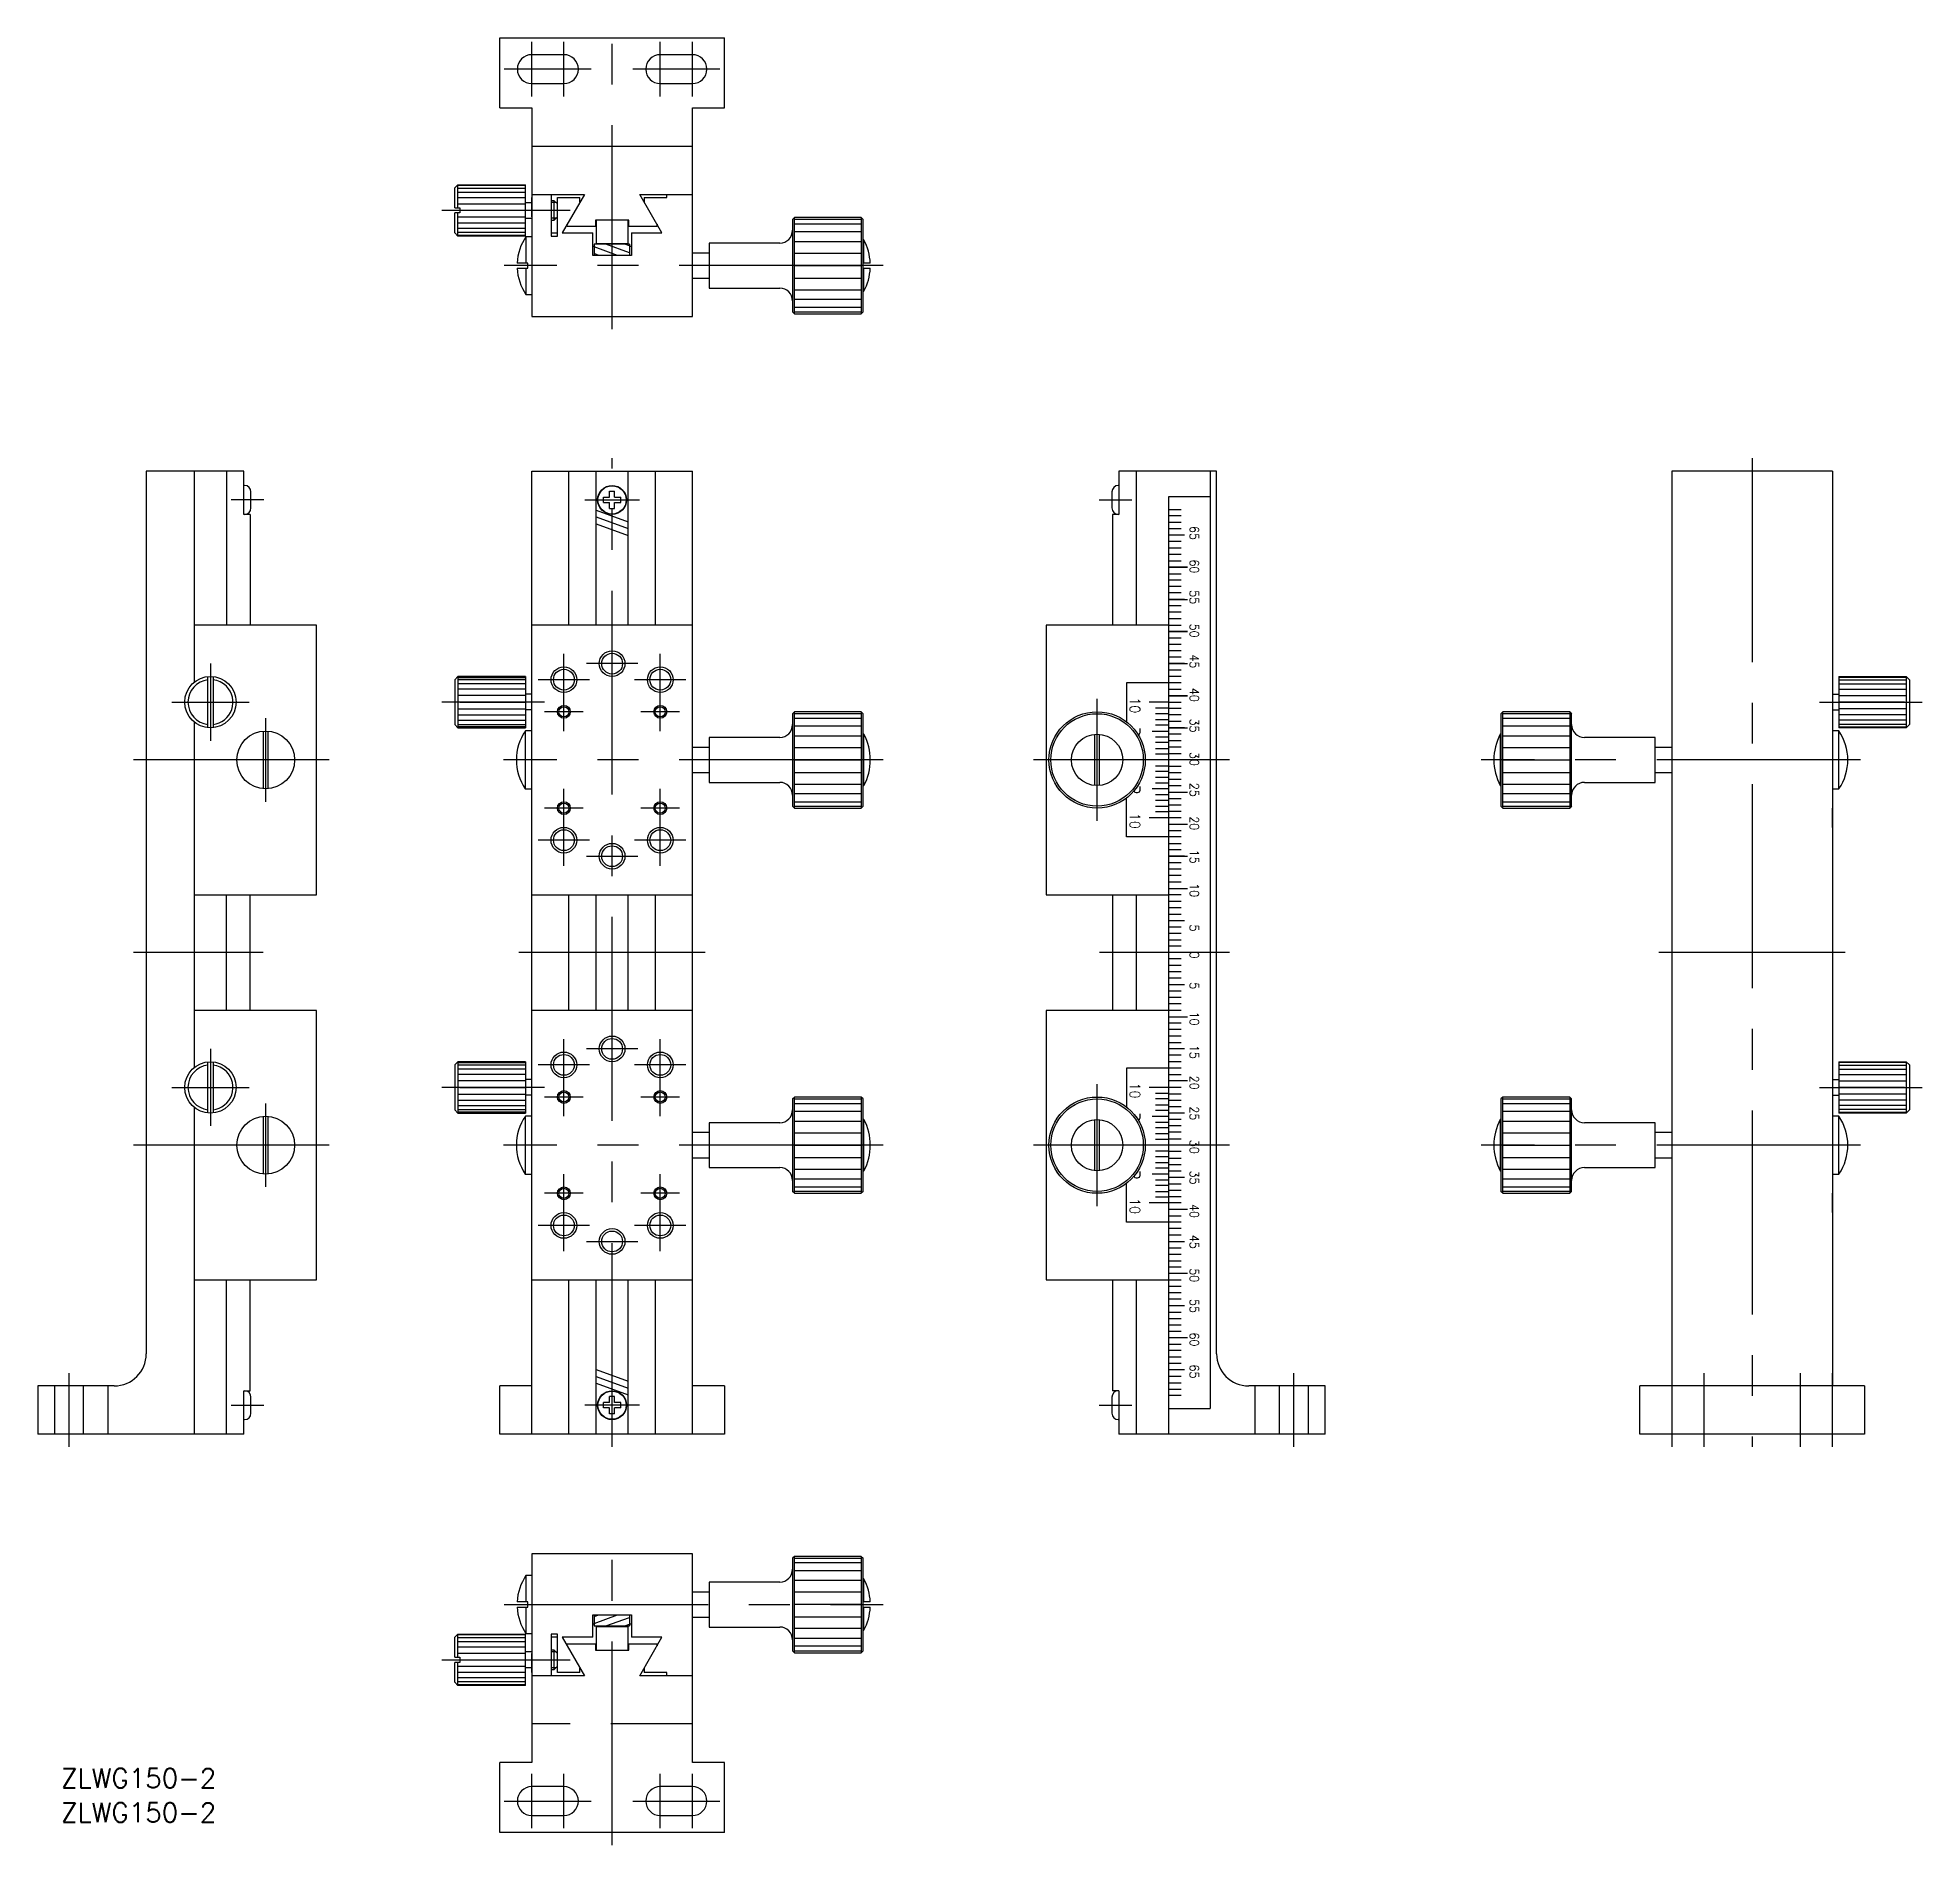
# Model space of a CAD drawing. Extents: x -310 to -16, y -139 to 142.
import ezdxf

# ---------------------------------------------------------------- set-up
doc = ezdxf.new("R2010")
doc.units = 0
doc.linetypes.add('CENTER', pattern=[50.8, 31.75, -6.35, 6.35, -6.35])
doc.linetypes.add('DASHED', pattern=[19.05, 12.7, -6.35])
doc.layers.get('0').update_dxf_attribs({"linetype": 'CONTINUOUS'})
doc.layers.add('CENTER', color=1, linetype='CENTER')
doc.styles.add('CONVERTER_2', font='txt.shx', dxfattribs={"width": 0.9})
doc.styles.get("Standard").update_dxf_attribs({"font": 'txt.shx', "height": 3, "bigfont": 'bigfont.shx'})

msp = doc.modelspace()

# ---------------------------------------------------------------- linework, layer by layer
at = {"color": 7, "linetype": 'CONTINUOUS'}
for p, q in [((-237.64, 142.49), (-202.64, 142.49)), ((-237.64, 131.59), (-237.64, 142.49)), ((-202.64, 131.59), (-202.64, 142.49)), ((-227.64, 139.84), (-232.64, 139.84)), ((-207.64, 139.84), (-212.64, 139.84)), ((-232.64, 135.34), (-227.64, 135.34)), ((-212.64, 135.34), (-207.64, 135.34)), ((-237.64, 131.59), (-232.64, 131.59)), ((-232.64, 131.59), (-232.64, 99.09)), ((-207.64, 99.09), (-207.64, 131.59)), ((-207.64, 131.59), (-202.64, 131.59)), ((-232.64, 125.59), (-207.64, 125.59)), ((-244.14, 119.59), (-244.64, 119.09)), ((-244.64, 115.99), (-244.64, 119.09)), ((-244.14, 119.59), (-233.64, 119.59)), ((-244.14, 115.99), (-244.14, 119.59)), ((-233.64, 119.46), (-244.14, 119.46)), ((-244.14, 119.06), (-233.64, 119.06)), ((-244.14, 118.42), (-233.64, 118.42)), ((-244.14, 117.59), (-233.64, 117.59)), ((-233.64, 111.59), (-233.64, 119.59)), ((-232.64, 118.09), (-224.46, 118.09)), ((-232.64, 118.09), (-229.64, 118.09)), ((-232.64, 114.59), (-232.64, 117.59)), ((-229.64, 118.09), (-224.46, 118.09)), ((-229.64, 118.09), (-229.64, 114.09)), ((-228.64, 111.59), (-228.64, 117.59)), ((-228.64, 117.59), (-225.14, 117.59)), ((-224.46, 118.09), (-227.92, 112.09)), ((-225.14, 116.9), (-225.14, 117.59)), ((-215.83, 118.09), (-207.64, 118.09)), ((-212.37, 112.09), (-215.83, 118.09)), ((-215.14, 117.59), (-211.64, 117.59)), ((-215.14, 117.59), (-215.14, 116.9)), ((-215.14, 117.59), (-215.14, 116.9)), ((-211.64, 117.59), (-211.64, 118.09)), ((-244.64, 115.99), (-243.84, 115.99)), ((-244.64, 112.09), (-244.64, 115.19)), ((-243.84, 115.19), (-244.64, 115.19)), ((-244.14, 116.63), (-233.64, 116.63)), ((-244.14, 111.59), (-244.14, 115.19)), ((-233.64, 114.56), (-244.14, 114.56)), ((-243.84, 115.99), (-243.84, 115.19)), ((-233.64, 115.59), (-243.84, 115.59)), ((-233.64, 116.82), (-232.64, 116.82)), ((-232.64, 116.89), (-232.64, 111.49)), ((-229.14, 117.09), (-229.64, 117.09)), ((-229.64, 114.59), (-229.64, 111.59)), ((-229.14, 114.09), (-229.14, 117.09)), ((-228.64, 116.59), (-229.14, 117.09)), ((-229.14, 114.09), (-228.64, 114.59)), ((-192.04, 114.19), (-191.74, 114.49)), ((-191.74, 99.49), (-191.74, 114.49)), ((-181.34, 114.49), (-191.74, 114.49)), ((-181.34, 114.49), (-181.34, 99.49)), ((-181.04, 114.19), (-181.34, 114.49)), ((-244.64, 112.09), (-244.14, 111.59)), ((-233.64, 113.59), (-244.14, 113.59)), ((-233.64, 112.76), (-244.14, 112.76)), ((-233.64, 112.13), (-244.14, 112.13)), ((-244.14, 111.73), (-233.64, 111.73)), ((-233.64, 111.59), (-244.14, 111.59)), ((-233.64, 114.37), (-232.64, 114.37)), ((-232.64, 111.49), (-233.56, 111.49)), ((-232.64, 111.49), (-233.56, 111.49)), ((-232.64, 111.49), (-233.56, 111.49)), ((-233.56, 111.49), (-233.56, 107.39)), ((-229.64, 114.19), (-229.64, 112.09)), ((-229.64, 114.09), (-229.14, 114.09)), ((-229.64, 112.09), (-228.64, 112.09)), ((-229.64, 111.59), (-228.64, 111.59)), ((-227.92, 112.09), (-223.14, 112.09)), ((-227.14, 113.09), (-227.14, 113.44)), ((-227.14, 113.09), (-227.14, 113.44)), ((-222.74, 113.09), (-227.14, 113.09)), ((-223.14, 108.59), (-223.14, 112.09)), ((-217.54, 114.09), (-222.74, 114.09)), ((-222.74, 114.09), (-222.74, 113.09)), ((-222.64, 114.09), (-222.64, 110.32)), ((-217.64, 110.32), (-217.64, 114.09)), ((-217.54, 113.09), (-217.54, 114.09)), ((-213.14, 113.09), (-217.54, 113.09)), ((-217.14, 112.09), (-212.37, 112.09)), ((-217.14, 112.09), (-212.37, 112.09)), ((-217.14, 112.09), (-217.14, 108.59)), ((-213.14, 113.44), (-213.14, 113.09)), ((-213.14, 113.44), (-213.14, 113.09)), ((-213.14, 113.09), (-213.14, 113.44)), ((-213.14, 113.09), (-213.14, 113.44)), ((-213.14, 113.44), (-213.14, 113.09)), ((-213.14, 113.44), (-213.14, 113.09)), ((-192.04, 114.19), (-192.04, 99.79)), ((-191.74, 114.24), (-181.34, 114.24)), ((-191.74, 113.49), (-181.34, 113.49)), ((-191.74, 112.3), (-181.34, 112.3)), ((-181.04, 99.79), (-181.04, 114.19)), ((-222.94, 109.99), (-223.14, 109.99)), ((-217.14, 108.59), (-223.14, 108.59)), ((-217.44, 110.32), (-222.94, 110.32)), ((-222.94, 110.32), (-222.94, 108.59)), ((-217.64, 110.39), (-222.64, 110.39)), ((-217.44, 110.32), (-217.44, 108.59)), ((-217.14, 109.99), (-217.44, 109.99)), ((-207.64, 108.99), (-205.04, 108.99)), ((-194.04, 110.49), (-205.04, 110.49)), ((-205.04, 110.49), (-205.04, 103.49)), ((-191.74, 110.74), (-181.34, 110.74)), ((-191.74, 108.93), (-181.34, 108.93)), ((-180.94, 110.99), (-181.04, 110.99)), ((-180.94, 107.39), (-180.94, 110.99)), ((-233.24, 107.39), (-234.93, 107.39)), ((-234.93, 106.59), (-233.24, 106.59)), ((-233.56, 106.59), (-233.56, 102.49)), ((-233.24, 106.59), (-233.24, 107.39)), ((-191.74, 106.99), (-181.34, 106.99)), ((-179.95, 107.39), (-181.04, 107.39)), ((-181.04, 106.59), (-179.95, 106.59)), ((-180.94, 102.99), (-180.94, 106.59)), ((-205.04, 104.99), (-207.64, 104.99)), ((-205.04, 103.49), (-194.04, 103.49)), ((-191.74, 105.05), (-181.34, 105.05)), ((-191.74, 103.24), (-181.34, 103.24)), ((-181.04, 102.99), (-180.94, 102.99)), ((-233.56, 102.49), (-232.64, 102.49)), ((-192.04, 99.79), (-191.74, 99.49)), ((-181.34, 101.69), (-191.74, 101.69)), ((-191.74, 100.5), (-181.34, 100.5)), ((-181.04, 99.79), (-181.34, 99.49)), ((-232.64, 99.09), (-207.64, 99.09)), ((-181.34, 99.75), (-191.74, 99.75)), ((-191.74, 99.49), (-181.34, 99.49)), ((-292.66, 75), (-292.66, -62.5)), ((-277.46, 75), (-292.66, 75)), ((-285.16, 42.12), (-285.16, 75)), ((-280.16, 75), (-280.16, 51)), ((-280.16, 75), (-280.16, 51)), ((-277.46, 68.25), (-277.46, 75)), ((-232.64, 75), (-207.64, 75)), ((-232.64, -75), (-232.64, 75)), ((-226.89, 51), (-226.89, 75)), ((-222.64, 51), (-222.64, 75)), ((-217.64, 51), (-217.64, 75)), ((-213.39, 51), (-213.39, 75)), ((-212.04, 75), (-207.64, 75)), ((-207.64, -75), (-207.64, 75)), ((-141.24, 75), (-141.24, 68.25)), ((-138.54, 75), (-141.24, 75)), ((-138.54, 75), (-138.54, 51)), ((-127.04, 75), (-138.54, 75)), ((-127.04, 75), (-127.04, 71)), ((-126.04, 75), (-127.04, 75)), ((-126.04, -62.5), (-126.04, 75)), ((-55.17, 75), (-55.17, -67.5)), ((-30.17, 75), (-55.17, 75)), ((-30.17, 75), (-30.17, -67.5)), ((-277.36, 72.75), (-277.46, 72.75)), ((-276.36, 69.25), (-276.36, 71.75)), ((-221.49, 70.1), (-221.49, 70.9)), ((-221.49, 70.9), (-220.54, 70.9)), ((-220.54, 70.9), (-220.54, 71.85)), ((-220.54, 71.85), (-219.74, 71.85)), ((-219.74, 70.9), (-219.74, 71.85)), ((-219.74, 70.9), (-218.79, 70.9)), ((-218.79, 70.1), (-218.79, 70.9)), ((-142.34, 71.75), (-142.34, 69.25)), ((-141.24, 72.75), (-141.34, 72.75)), ((-133.54, 71), (-133.54, 50)), ((-127.04, 71), (-133.54, 71)), ((-127.04, 71), (-127.04, -71)), ((-277.36, 68.25), (-277.46, 68.25)), ((-276.46, 68.25), (-277.36, 68.25)), ((-276.46, 68.25), (-276.46, 51)), ((-222.64, 68.91), (-217.64, 67.09)), ((-222.64, 67.85), (-217.64, 66.03)), ((-221.49, 70.1), (-220.54, 70.1)), ((-220.54, 69.15), (-220.54, 70.1)), ((-220.54, 69.15), (-219.74, 69.15)), ((-219.74, 70.1), (-218.79, 70.1)), ((-219.74, 69.15), (-219.74, 70.1)), ((-142.24, 68.25), (-142.24, 51)), ((-141.34, 68.25), (-142.24, 68.25)), ((-141.24, 68.25), (-141.34, 68.25)), ((-133.54, 69), (-131.54, 69)), ((-131.54, 68), (-133.54, 68)), ((-222.64, 66.78), (-217.64, 64.96)), ((-131.54, 67), (-133.54, 67)), ((-131.54, 66), (-133.54, 66)), ((-131.04, 65), (-133.54, 65)), ((-131.54, 64), (-133.54, 64)), ((-131.54, 63), (-133.54, 63)), ((-131.54, 62), (-133.54, 62)), ((-133.54, 61), (-131.54, 61)), ((-133.54, 60), (-130.54, 60)), ((-133.54, 60), (-130.54, 60)), ((-130.54, 60), (-133.54, 60)), ((-133.54, 60), (-130.54, 60)), ((-130.54, 60), (-133.54, 60)), ((-133.54, 60), (-130.54, 60)), ((-133.54, 60), (-130.54, 60)), ((-130.54, 60), (-133.54, 60)), ((-133.54, 60), (-130.54, 60)), ((-130.54, 60), (-133.54, 60)), ((-133.54, 60), (-130.54, 60)), ((-133.54, 60), (-130.54, 60)), ((-133.54, 60), (-130.54, 60)), ((-133.54, 60), (-130.54, 60)), ((-133.54, 59), (-131.54, 59)), ((-131.54, 58), (-133.54, 58)), ((-131.54, 57), (-133.54, 57)), ((-131.54, 56), (-133.54, 56)), ((-133.54, 55), (-130.54, 55)), ((-131.04, 55), (-133.54, 55)), ((-131.54, 54), (-133.54, 54)), ((-131.54, 53), (-133.54, 53)), ((-266.16, 51), (-285.16, 51)), ((-266.16, 9), (-266.16, 51)), ((-207.64, 51), (-232.64, 51)), ((-152.54, 51), (-152.54, 9)), ((-133.54, 51), (-152.54, 51)), ((-131.54, 52), (-133.54, 52)), ((-133.54, 51), (-131.54, 51)), ((-133.54, 50), (-133.54, -75)), ((-133.54, 50), (-130.54, 50)), ((-133.54, 50), (-130.54, 50)), ((-130.54, 50), (-133.54, 50)), ((-133.54, 50), (-130.54, 50)), ((-130.54, 50), (-133.54, 50)), ((-133.54, 50), (-130.54, 50)), ((-133.54, 49), (-131.54, 49)), ((-131.54, 48), (-133.54, 48)), ((-131.54, 47), (-133.54, 47)), ((-131.54, 46), (-133.54, 46)), ((-133.54, 45), (-130.54, 45)), ((-131.04, 45), (-133.54, 45)), ((-283.06, 35.02), (-283.06, 42.98)), ((-282.26, 42.98), (-282.26, 35.02)), ((-244.64, 42.5), (-244.14, 43)), ((-244.64, 42.5), (-244.64, 35.5)), ((-233.64, 43), (-244.14, 43)), ((-244.14, 43), (-244.14, 35)), ((-244.14, 42.86), (-233.64, 42.86)), ((-233.64, 42.46), (-244.14, 42.46)), ((-233.64, 41.83), (-244.14, 41.83)), ((-233.64, 43), (-233.64, 35)), ((-133.54, 42), (-140.04, 42)), ((-140.04, 42), (-140.04, 35.92)), ((-131.54, 44), (-133.54, 44)), ((-131.54, 43), (-133.54, 43)), ((-131.54, 42), (-133.54, 42)), ((-29.17, 43), (-18.67, 43)), ((-29.17, 43), (-29.17, 35)), ((-18.67, 42.86), (-29.17, 42.86)), ((-29.17, 42.46), (-18.67, 42.46)), ((-29.17, 41.83), (-18.67, 41.83)), ((-18.67, 43), (-18.67, 35)), ((-18.17, 42.5), (-18.67, 43)), ((-18.17, 42.5), (-18.17, 35.5)), ((-233.64, 41), (-244.14, 41)), ((-233.64, 40.04), (-244.14, 40.04)), ((-243.84, 39), (-233.64, 39)), ((-232.64, 40.23), (-233.64, 40.23)), ((-133.54, 39), (-136.54, 39)), ((-133.54, 41), (-131.54, 41)), ((-133.54, 40), (-130.54, 40)), ((-130.54, 40), (-133.54, 40)), ((-133.54, 40), (-130.54, 40)), ((-133.54, 39), (-131.54, 39)), ((-30.17, 40.23), (-29.17, 40.23)), ((-29.17, 41), (-18.67, 41)), ((-29.17, 40.04), (-18.67, 40.04)), ((-18.97, 39), (-29.17, 39)), ((-285.16, -17.88), (-285.16, 35.88)), ((-244.14, 35), (-244.64, 35.5)), ((-244.14, 37.96), (-233.64, 37.96)), ((-244.14, 37), (-233.64, 37)), ((-244.14, 36.17), (-233.64, 36.17)), ((-244.14, 35.54), (-233.64, 35.54)), ((-232.64, 37.78), (-233.64, 37.78)), ((-192.04, 37.2), (-191.74, 37.5)), ((-192.04, 37.2), (-192.04, 22.8)), ((-181.34, 37.5), (-191.74, 37.5)), ((-191.74, 22.5), (-191.74, 37.5)), ((-191.74, 37.24), (-181.34, 37.24)), ((-191.74, 36.5), (-181.34, 36.5)), ((-191.74, 35.3), (-181.34, 35.3)), ((-181.34, 37.5), (-181.34, 22.5)), ((-181.04, 37.2), (-181.34, 37.5)), ((-181.04, 22.8), (-181.04, 37.2)), ((-135.54, 38.1), (-133.54, 38.1)), ((-133.54, 37.2), (-135.54, 37.2)), ((-135.54, 36.3), (-133.54, 36.3)), ((-133.54, 35.4), (-135.54, 35.4)), ((-131.54, 38), (-133.54, 38)), ((-131.54, 37), (-133.54, 37)), ((-131.54, 36), (-133.54, 36)), ((-81.47, 37.5), (-81.77, 37.2)), ((-81.77, 37.2), (-81.77, 22.8)), ((-81.47, 22.5), (-81.47, 37.5)), ((-71.07, 37.5), (-81.47, 37.5)), ((-81.47, 37.24), (-71.07, 37.24)), ((-81.47, 36.5), (-71.07, 36.5)), ((-81.47, 35.3), (-71.07, 35.3)), ((-71.07, 37.5), (-71.07, 22.5)), ((-71.07, 37.5), (-70.77, 37.2)), ((-70.77, 22.8), (-70.77, 37.2)), ((-30.17, 37.78), (-29.17, 37.78)), ((-18.67, 37.96), (-29.17, 37.96)), ((-18.67, 37), (-29.17, 37)), ((-18.67, 36.17), (-29.17, 36.17)), ((-18.67, 35.54), (-29.17, 35.54)), ((-18.67, 35), (-18.17, 35.5)), ((-274.46, 34.48), (-274.46, 25.52)), ((-273.66, 25.52), (-273.66, 34.48)), ((-233.64, 35.14), (-244.14, 35.14)), ((-244.14, 35), (-233.64, 35)), ((-233.66, 34.52), (-233.66, 25.5)), ((-232.64, 34.52), (-233.64, 34.52)), ((-205.04, 33.5), (-205.04, 26.5)), ((-194.04, 33.5), (-205.04, 33.5)), ((-191.74, 33.75), (-181.34, 33.75)), ((-180.94, 34), (-181.04, 34)), ((-180.94, 26), (-180.94, 34)), ((-145.04, 33.98), (-145.04, 26.02)), ((-144.24, 26.02), (-144.24, 33.98)), ((-138.26, 33.94), (-138.18, 33.96)), ((-138.18, 33.96), (-138.06, 34.04)), ((-138.06, 34.04), (-137.98, 34.16)), ((-137.98, 34.16), (-137.94, 34.28)), ((-137.94, 34.28), (-137.94, 34.88)), ((-136.04, 34.5), (-133.54, 34.5)), ((-135.54, 33.6), (-133.54, 33.6)), ((-133.54, 32.7), (-135.54, 32.7)), ((-133.54, 35), (-130.54, 35)), ((-131.04, 35), (-133.54, 35)), ((-131.54, 34), (-133.54, 34)), ((-131.54, 33), (-133.54, 33)), ((-81.87, 34), (-81.87, 26)), ((-81.77, 34), (-81.87, 34)), ((-81.47, 33.75), (-71.07, 33.75)), ((-57.77, 33.5), (-68.77, 33.5)), ((-57.77, 26.5), (-57.77, 33.5)), ((-29.17, 34.52), (-30.17, 34.52)), ((-29.17, 35.14), (-18.67, 35.14)), ((-18.67, 35), (-29.17, 35)), ((-29.16, 25.5), (-29.16, 34.52)), ((-207.64, 32), (-205.04, 32)), ((-191.74, 31.94), (-181.34, 31.94)), ((-191.74, 30), (-181.34, 30)), ((-131.04, 30), (-137.14, 30)), ((-135.54, 31.8), (-133.54, 31.8)), ((-133.54, 30.9), (-135.54, 30.9)), ((-131.54, 32), (-133.54, 32)), ((-133.54, 31), (-131.54, 31)), ((-81.47, 31.94), (-71.07, 31.94)), ((-81.47, 30), (-71.07, 30)), ((-57.77, 32), (-55.17, 32)), ((-205.04, 28), (-207.64, 28)), ((-205.04, 26.5), (-194.04, 26.5)), ((-191.74, 28.06), (-181.34, 28.06)), ((-135.54, 29.1), (-133.54, 29.1)), ((-133.54, 28.2), (-135.54, 28.2)), ((-135.54, 27.3), (-133.54, 27.3)), ((-131.54, 29), (-133.54, 29)), ((-131.54, 28), (-133.54, 28)), ((-133.54, 27), (-131.54, 27)), ((-81.47, 28.06), (-71.07, 28.06)), ((-68.77, 26.5), (-57.77, 26.5)), ((-55.17, 28), (-57.77, 28)), ((-233.66, 25.5), (-232.64, 25.5)), ((-191.74, 26.25), (-181.34, 26.25)), ((-181.34, 24.7), (-191.74, 24.7)), ((-191.74, 23.5), (-181.34, 23.5)), ((-181.04, 26), (-180.94, 26)), ((-140.04, 18), (-140.04, 24.08)), ((-138.88, 25.19), (-138.86, 25.08)), ((-138.86, 25.08), (-138.74, 24.96)), ((-138.74, 24.96), (-138.58, 24.92)), ((-138.58, 24.92), (-138.34, 24.92)), ((-138.34, 24.92), (-138.18, 24.96)), ((-138.18, 24.96), (-138.06, 25.04)), ((-138.06, 25.04), (-137.98, 25.16)), ((-137.98, 25.16), (-137.94, 25.28)), ((-137.94, 25.28), (-137.94, 25.88)), ((-133.54, 25.5), (-136.04, 25.5)), ((-133.54, 26.4), (-135.54, 26.4)), ((-135.54, 24.6), (-133.54, 24.6)), ((-133.54, 23.7), (-135.54, 23.7)), ((-133.54, 26), (-131.54, 26)), ((-133.54, 25), (-130.54, 25)), ((-133.54, 25), (-131.04, 25)), ((-133.54, 24), (-131.54, 24)), ((-81.87, 26), (-81.77, 26)), ((-81.47, 26.25), (-71.07, 26.25)), ((-71.07, 24.7), (-81.47, 24.7)), ((-81.47, 23.5), (-71.07, 23.5)), ((-30.17, 25.5), (-29.16, 25.5)), ((-232.64, 19.5), (-232.64, 22.5)), ((-191.74, 22.5), (-192.04, 22.8)), ((-181.34, 22.76), (-191.74, 22.76)), ((-191.74, 22.5), (-181.34, 22.5)), ((-181.04, 22.8), (-181.34, 22.5)), ((-133.54, 21), (-136.54, 21)), ((-135.54, 22.8), (-133.54, 22.8)), ((-133.54, 21.9), (-135.54, 21.9)), ((-133.54, 21.9), (-135.54, 21.9)), ((-133.54, 23), (-131.54, 23)), ((-133.54, 22), (-131.54, 22)), ((-131.54, 21), (-133.54, 21)), ((-81.47, 22.5), (-81.77, 22.8)), ((-71.07, 22.76), (-81.47, 22.76)), ((-81.47, 22.5), (-71.07, 22.5)), ((-70.77, 22.8), (-71.07, 22.5)), ((-30.17, 19.5), (-30.17, 22.5)), ((-133.54, 18), (-140.04, 18)), ((-133.54, 20), (-130.54, 20)), ((-133.54, 20), (-130.54, 20)), ((-133.54, 19), (-131.54, 19)), ((-131.54, 18), (-133.54, 18)), ((-133.54, 17), (-131.54, 17)), ((-131.54, 16), (-133.54, 16)), ((-131.54, 16), (-133.54, 16)), ((-133.54, 15), (-130.54, 15)), ((-131.04, 15), (-133.54, 15)), ((-133.54, 14), (-131.54, 14)), ((-133.54, 14), (-131.54, 14)), ((-131.54, 13), (-133.54, 13)), ((-131.54, 13), (-133.54, 13)), ((-131.54, 12), (-133.54, 12)), ((-131.54, 12), (-133.54, 12)), ((-285.16, 9), (-266.16, 9)), ((-280.16, -9), (-280.16, 9)), ((-276.46, -9), (-276.46, 9)), ((-232.64, 9), (-207.64, 9)), ((-226.89, -9), (-226.89, 9)), ((-222.64, -9), (-222.64, 9)), ((-217.64, -9), (-217.64, 9)), ((-213.39, -9), (-213.39, 9)), ((-152.54, 9), (-133.54, 9)), ((-142.24, 9), (-142.24, -9)), ((-138.54, 9), (-138.54, -9)), ((-133.54, 11), (-131.54, 11)), ((-133.54, 11), (-131.54, 11)), ((-133.54, 10), (-130.54, 10)), ((-133.54, 10), (-131.04, 10)), ((-131.54, 9), (-133.54, 9)), ((-131.54, 9), (-133.54, 9)), ((-133.54, 8), (-131.54, 8)), ((-133.54, 8), (-131.54, 8)), ((-133.54, 7), (-131.54, 7)), ((-133.54, 7), (-131.54, 7)), ((-133.54, 6), (-131.54, 6)), ((-133.54, 6), (-131.54, 6)), ((-133.54, 5), (-131.04, 5)), ((-133.54, 5), (-131.04, 5)), ((-133.54, 4), (-131.54, 4)), ((-133.54, 4), (-131.54, 4)), ((-133.54, 3), (-131.54, 3)), ((-133.54, 3), (-131.54, 3)), ((-133.54, 2), (-131.54, 2)), ((-133.54, 2), (-131.54, 2)), ((-131.54, 1), (-133.54, 1)), ((-131.54, 1), (-133.54, 1)), ((-130.54, 0), (-133.54, 0)), ((-131.54, -1), (-133.54, -1)), ((-131.54, -1), (-133.54, -1)), ((-131.54, -2), (-133.54, -2)), ((-131.54, -2), (-133.54, -2)), ((-131.54, -3), (-133.54, -3)), ((-131.54, -3), (-133.54, -3)), ((-131.54, -4), (-133.54, -4)), ((-131.54, -4), (-133.54, -4)), ((-133.54, -5), (-131.04, -5)), ((-133.54, -5), (-131.04, -5)), ((-131.54, -6), (-133.54, -6)), ((-131.54, -6), (-133.54, -6)), ((-131.54, -7), (-133.54, -7)), ((-131.54, -7), (-133.54, -7)), ((-131.54, -8), (-133.54, -8)), ((-131.54, -8), (-133.54, -8)), ((-266.16, -9), (-285.16, -9)), ((-266.16, -51), (-266.16, -9)), ((-207.64, -9), (-232.64, -9)), ((-152.54, -9), (-152.54, -51)), ((-133.54, -9), (-152.54, -9)), ((-131.54, -9), (-133.54, -9)), ((-131.54, -9), (-133.54, -9)), ((-133.54, -10), (-130.54, -10)), ((-131.54, -11), (-133.54, -11)), ((-131.54, -11), (-133.54, -11)), ((-131.54, -12), (-133.54, -12)), ((-131.54, -12), (-133.54, -12)), ((-131.54, -13), (-133.54, -13)), ((-131.54, -13), (-133.54, -13)), ((-133.54, -14), (-131.54, -14)), ((-133.54, -14), (-131.54, -14)), ((-283.06, -24.98), (-283.06, -17.02)), ((-282.26, -17.02), (-282.26, -24.98)), ((-244.64, -17.5), (-244.14, -17)), ((-244.64, -17.5), (-244.64, -24.5)), ((-244.14, -17), (-244.14, -25)), ((-233.64, -17), (-244.14, -17)), ((-244.14, -17.14), (-233.64, -17.14)), ((-233.64, -17.54), (-244.14, -17.54)), ((-233.64, -17), (-233.64, -25)), ((-131.04, -15), (-133.54, -15)), ((-131.54, -16), (-133.54, -16)), ((-131.54, -16), (-133.54, -16)), ((-131.54, -17), (-133.54, -17)), ((-29.17, -17), (-18.67, -17)), ((-29.17, -17), (-29.17, -25)), ((-18.67, -17.14), (-29.17, -17.14)), ((-29.17, -17.54), (-18.67, -17.54)), ((-18.67, -17), (-18.67, -25)), ((-18.17, -17.5), (-18.67, -17)), ((-18.17, -17.5), (-18.17, -24.5)), ((-233.64, -18.17), (-244.14, -18.17)), ((-233.64, -19), (-244.14, -19)), ((-233.64, -19.96), (-244.14, -19.96)), ((-232.64, -19.77), (-233.64, -19.77)), ((-140.04, -18), (-140.04, -24.08)), ((-133.54, -18), (-140.04, -18)), ((-131.54, -18), (-133.54, -18)), ((-133.54, -19), (-131.54, -19)), ((-130.54, -20), (-133.54, -20)), ((-30.17, -19.77), (-29.17, -19.77)), ((-29.17, -18.17), (-18.67, -18.17)), ((-29.17, -19), (-18.67, -19)), ((-29.17, -19.96), (-18.67, -19.96)), ((-244.14, -22.04), (-233.64, -22.04)), ((-244.14, -23), (-233.64, -23)), ((-243.84, -21), (-233.64, -21)), ((-232.64, -22.23), (-233.64, -22.23)), ((-192.04, -22.8), (-191.74, -22.5)), ((-192.04, -22.8), (-192.04, -37.2)), ((-191.74, -37.5), (-191.74, -22.5)), ((-181.34, -22.5), (-191.74, -22.5)), ((-191.74, -22.76), (-181.34, -22.76)), ((-181.34, -22.5), (-181.34, -37.5)), ((-181.04, -22.8), (-181.34, -22.5)), ((-181.04, -37.2), (-181.04, -22.8)), ((-133.54, -21), (-136.54, -21)), ((-135.54, -21.9), (-133.54, -21.9)), ((-133.54, -22.8), (-135.54, -22.8)), ((-131.54, -21), (-133.54, -21)), ((-133.54, -22), (-131.54, -22)), ((-133.54, -23), (-131.54, -23)), ((-81.47, -22.5), (-81.77, -22.8)), ((-81.77, -22.8), (-81.77, -37.2)), ((-81.47, -37.5), (-81.47, -22.5)), ((-71.07, -22.5), (-81.47, -22.5)), ((-81.47, -22.76), (-71.07, -22.76)), ((-71.07, -22.5), (-71.07, -37.5)), ((-71.07, -22.5), (-70.77, -22.8)), ((-70.77, -37.2), (-70.77, -22.8)), ((-30.17, -22.23), (-29.17, -22.23)), ((-18.97, -21), (-29.17, -21)), ((-18.67, -22.04), (-29.17, -22.04)), ((-18.67, -23), (-29.17, -23)), ((-285.16, -75), (-285.16, -24.12)), ((-274.46, -25.52), (-274.46, -34.48)), ((-273.66, -34.48), (-273.66, -25.52)), ((-244.14, -25), (-244.64, -24.5)), ((-244.14, -23.83), (-233.64, -23.83)), ((-244.14, -24.46), (-233.64, -24.46)), ((-233.64, -24.86), (-244.14, -24.86)), ((-244.14, -25), (-233.64, -25)), ((-233.66, -25.48), (-233.66, -34.5)), ((-232.64, -25.48), (-233.64, -25.48)), ((-191.74, -23.5), (-181.34, -23.5)), ((-191.74, -24.7), (-181.34, -24.7)), ((-191.74, -26.25), (-181.34, -26.25)), ((-180.94, -26), (-181.04, -26)), ((-180.94, -34), (-180.94, -26)), ((-145.04, -26.02), (-145.04, -33.98)), ((-144.24, -33.98), (-144.24, -26.02)), ((-138.26, -26.06), (-138.18, -26.04)), ((-138.18, -26.04), (-138.06, -25.96)), ((-138.06, -25.96), (-137.98, -25.84)), ((-137.98, -25.84), (-137.94, -25.72)), ((-137.94, -25.72), (-137.94, -25.12)), ((-136.04, -25.5), (-133.54, -25.5)), ((-135.54, -23.7), (-133.54, -23.7)), ((-133.54, -24.6), (-135.54, -24.6)), ((-135.54, -26.4), (-133.54, -26.4)), ((-133.54, -24), (-131.54, -24)), ((-131.04, -25), (-133.54, -25)), ((-131.54, -26), (-133.54, -26)), ((-81.87, -26), (-81.87, -34)), ((-81.77, -26), (-81.87, -26)), ((-81.47, -23.5), (-71.07, -23.5)), ((-81.47, -24.7), (-71.07, -24.7)), ((-81.47, -26.25), (-71.07, -26.25)), ((-29.17, -25.48), (-30.17, -25.48)), ((-18.67, -23.83), (-29.17, -23.83)), ((-18.67, -24.46), (-29.17, -24.46)), ((-29.17, -24.86), (-18.67, -24.86)), ((-18.67, -25), (-29.17, -25)), ((-29.16, -34.5), (-29.16, -25.48)), ((-18.67, -25), (-18.17, -24.5)), ((-207.64, -28), (-205.04, -28)), ((-194.04, -26.5), (-205.04, -26.5)), ((-205.04, -26.5), (-205.04, -33.5)), ((-191.74, -28.06), (-181.34, -28.06)), ((-133.54, -27.3), (-135.54, -27.3)), ((-135.54, -28.2), (-133.54, -28.2)), ((-133.54, -29.1), (-135.54, -29.1)), ((-131.54, -27), (-133.54, -27)), ((-131.54, -28), (-133.54, -28)), ((-133.54, -29), (-131.54, -29)), ((-81.47, -28.06), (-71.07, -28.06)), ((-57.77, -26.5), (-68.77, -26.5)), ((-57.77, -33.5), (-57.77, -26.5)), ((-57.77, -28), (-55.17, -28)), ((-205.04, -32), (-207.64, -32)), ((-191.74, -30), (-181.34, -30)), ((-191.74, -31.94), (-181.34, -31.94)), ((-131.04, -30), (-137.14, -30)), ((-135.54, -30.9), (-133.54, -30.9)), ((-133.54, -31.8), (-135.54, -31.8)), ((-131.54, -31), (-133.54, -31)), ((-133.54, -32), (-131.54, -32)), ((-81.47, -30), (-71.07, -30)), ((-81.47, -31.94), (-71.07, -31.94)), ((-55.17, -32), (-57.77, -32)), ((-233.66, -34.5), (-232.64, -34.5)), ((-205.04, -33.5), (-194.04, -33.5)), ((-191.74, -33.75), (-181.34, -33.75)), ((-181.04, -34), (-180.94, -34)), ((-138.88, -34.81), (-138.86, -34.92)), ((-138.86, -34.92), (-138.74, -35.04)), ((-138.74, -35.04), (-138.58, -35.08)), ((-138.58, -35.08), (-138.34, -35.08)), ((-138.34, -35.08), (-138.18, -35.04)), ((-138.18, -35.04), (-138.06, -34.96)), ((-138.06, -34.96), (-137.98, -34.84)), ((-137.98, -34.84), (-137.94, -34.72)), ((-137.94, -34.72), (-137.94, -34.12)), ((-133.54, -34.5), (-136.04, -34.5)), ((-135.54, -32.7), (-133.54, -32.7)), ((-133.54, -33.6), (-135.54, -33.6)), ((-133.54, -33), (-131.54, -33)), ((-133.54, -34), (-131.54, -34)), ((-133.54, -35), (-131.04, -35)), ((-81.87, -34), (-81.77, -34)), ((-81.47, -33.75), (-71.07, -33.75)), ((-68.77, -33.5), (-57.77, -33.5)), ((-30.17, -34.5), (-29.16, -34.5)), ((-232.64, -40.5), (-232.64, -37.5)), ((-191.74, -37.5), (-192.04, -37.2)), ((-181.34, -35.3), (-191.74, -35.3)), ((-191.74, -36.5), (-181.34, -36.5)), ((-181.34, -37.24), (-191.74, -37.24)), ((-191.74, -37.5), (-181.34, -37.5)), ((-181.04, -37.2), (-181.34, -37.5)), ((-140.04, -42), (-140.04, -35.92)), ((-135.54, -35.4), (-133.54, -35.4)), ((-133.54, -36.3), (-135.54, -36.3)), ((-135.54, -37.2), (-133.54, -37.2)), ((-133.54, -38.1), (-135.54, -38.1)), ((-133.54, -38.1), (-135.54, -38.1)), ((-133.54, -36), (-131.54, -36)), ((-133.54, -37), (-131.54, -37)), ((-133.54, -38), (-131.54, -38)), ((-81.47, -37.5), (-81.77, -37.2)), ((-71.07, -35.3), (-81.47, -35.3)), ((-81.47, -36.5), (-71.07, -36.5)), ((-71.07, -37.24), (-81.47, -37.24)), ((-81.47, -37.5), (-71.07, -37.5)), ((-70.77, -37.2), (-71.07, -37.5)), ((-30.17, -40.5), (-30.17, -37.5)), ((-133.54, -39), (-136.54, -39)), ((-131.54, -39), (-133.54, -39)), ((-130.54, -40), (-133.54, -40)), ((-133.54, -41), (-131.54, -41)), ((-133.54, -41), (-131.54, -41)), ((-133.54, -42), (-140.04, -42)), ((-131.54, -42), (-133.54, -42)), ((-131.54, -42), (-133.54, -42)), ((-131.54, -43), (-133.54, -43)), ((-131.54, -43), (-133.54, -43)), ((-131.54, -44), (-133.54, -44)), ((-131.54, -44), (-133.54, -44)), ((-133.54, -45), (-131.04, -45)), ((-133.54, -46), (-131.54, -46)), ((-133.54, -47), (-131.54, -47)), ((-133.54, -48), (-131.54, -48)), ((-131.54, -49), (-133.54, -49)), ((-285.16, -51), (-266.16, -51)), ((-280.16, -75), (-280.16, -51)), ((-276.46, -68.25), (-276.46, -51)), ((-232.64, -51), (-207.64, -51)), ((-226.89, -75), (-226.89, -51)), ((-222.64, -75), (-222.64, -51)), ((-217.64, -75), (-217.64, -51)), ((-213.39, -75), (-213.39, -51)), ((-152.54, -51), (-133.54, -51)), ((-142.24, -51), (-142.24, -68.25)), ((-138.54, -51), (-138.54, -75)), ((-130.54, -50), (-133.54, -50)), ((-133.54, -51), (-131.54, -51)), ((-133.54, -51), (-131.54, -51)), ((-131.54, -52), (-133.54, -52)), ((-131.54, -52), (-133.54, -52)), ((-131.54, -53), (-133.54, -53)), ((-131.54, -53), (-133.54, -53)), ((-131.54, -54), (-133.54, -54)), ((-131.54, -54), (-133.54, -54)), ((-131.04, -55), (-133.54, -55)), ((-133.54, -56), (-131.54, -56)), ((-133.54, -57), (-131.54, -57)), ((-133.54, -58), (-131.54, -58)), ((-131.54, -59), (-133.54, -59)), ((-130.54, -60), (-133.54, -60)), ((-133.54, -61), (-131.54, -61)), ((-133.54, -61), (-131.54, -61)), ((-131.54, -62), (-133.54, -62)), ((-131.54, -62), (-133.54, -62)), ((-131.54, -63), (-133.54, -63)), ((-131.54, -63), (-133.54, -63)), ((-131.54, -64), (-133.54, -64)), ((-131.54, -64), (-133.54, -64)), ((-222.64, -64.96), (-217.64, -66.78)), ((-222.64, -66.03), (-217.64, -67.85)), ((-222.64, -67.09), (-217.64, -68.91)), ((-131.04, -65), (-133.54, -65)), ((-133.54, -66), (-131.54, -66)), ((-133.54, -67), (-131.54, -67)), ((-309.56, -67.5), (-309.56, -75)), ((-297.66, -67.5), (-309.56, -67.5)), ((-298.66, -67.5), (-298.66, -75)), ((-277.46, -75), (-277.46, -68.25)), ((-277.46, -68.25), (-277.36, -68.25)), ((-277.36, -68.25), (-276.46, -68.25)), ((-276.36, -71.75), (-276.36, -69.25)), ((-237.64, -75), (-237.64, -67.5)), ((-232.64, -67.5), (-237.64, -67.5)), ((-220.54, -70.1), (-221.49, -70.1)), ((-221.49, -70.9), (-221.49, -70.1)), ((-220.54, -70.1), (-220.54, -69.15)), ((-219.74, -69.15), (-220.54, -69.15)), ((-219.74, -70.1), (-219.74, -69.15)), ((-218.79, -70.1), (-219.74, -70.1)), ((-218.79, -70.9), (-218.79, -70.1)), ((-202.64, -67.5), (-207.64, -67.5)), ((-202.64, -67.5), (-202.64, -75)), ((-142.34, -69.25), (-142.34, -71.75)), ((-141.24, -68.25), (-142.24, -68.25)), ((-141.24, -68.25), (-141.34, -68.25)), ((-141.24, -68.25), (-141.24, -75)), ((-133.54, -68), (-131.54, -68)), ((-131.54, -69), (-133.54, -69)), ((-120.04, -67.5), (-121.04, -67.5)), ((-120.04, -75), (-120.04, -67.5)), ((-116.29, -67.5), (-120.04, -67.5)), ((-111.79, -67.5), (-116.29, -67.5)), ((-109.14, -67.5), (-111.79, -67.5)), ((-109.14, -75), (-109.14, -67.5)), ((-60.17, -75), (-60.17, -67.5)), ((-50.17, -67.5), (-60.17, -67.5)), ((-35.17, -67.5), (-50.17, -67.5)), ((-25.17, -67.5), (-35.17, -67.5)), ((-25.17, -67.5), (-25.17, -75)), ((-277.46, -72.75), (-277.36, -72.75)), ((-220.54, -70.9), (-221.49, -70.9)), ((-220.54, -71.85), (-220.54, -70.9)), ((-219.74, -71.85), (-220.54, -71.85)), ((-218.79, -70.9), (-219.74, -70.9)), ((-219.74, -71.85), (-219.74, -70.9)), ((-141.24, -72.75), (-141.34, -72.75)), ((-133.54, -71), (-127.04, -71)), ((-277.46, -75), (-309.56, -75)), ((-202.64, -75), (-237.64, -75)), ((-237.64, -75), (-237.64, -75)), ((-116.29, -75), (-141.24, -75)), ((-111.79, -75), (-116.29, -75)), ((-109.14, -75), (-111.79, -75)), ((-50.17, -75), (-60.17, -75)), ((-35.17, -75), (-50.17, -75)), ((-25.17, -75), (-35.17, -75)), ((-25.17, -75), (-25.17, -75)), ((-207.64, -93.65), (-232.64, -93.65)), ((-232.64, -93.65), (-232.64, -126.15)), ((-207.64, -126.15), (-207.64, -93.65)), ((-191.74, -94.05), (-192.04, -94.35)), ((-192.04, -94.35), (-192.04, -108.75)), ((-181.34, -94.05), (-191.74, -94.05)), ((-191.74, -109.05), (-191.74, -94.05)), ((-191.74, -94.31), (-181.34, -94.31)), ((-181.34, -95.05), (-191.74, -95.05)), ((-191.74, -96.25), (-181.34, -96.25)), ((-181.34, -94.05), (-181.34, -109.05)), ((-181.34, -94.05), (-181.04, -94.35)), ((-181.04, -108.75), (-181.04, -94.35)), ((-233.56, -97.05), (-233.56, -101.15)), ((-232.64, -97.05), (-233.56, -97.05)), ((-207.64, -99.55), (-205.04, -99.55)), ((-194.04, -98.05), (-205.04, -98.05)), ((-205.04, -98.05), (-205.04, -105.05)), ((-181.34, -97.8), (-191.74, -97.8)), ((-181.34, -99.61), (-191.74, -99.61)), ((-180.94, -97.55), (-181.04, -97.55)), ((-180.94, -101.15), (-180.94, -97.55)), ((-233.24, -101.15), (-234.93, -101.15)), ((-234.93, -101.95), (-233.24, -101.95)), ((-233.56, -101.95), (-233.56, -106.05)), ((-233.24, -101.95), (-233.24, -101.15)), ((-181.34, -101.55), (-191.74, -101.55)), ((-179.95, -101.15), (-181.04, -101.15)), ((-181.04, -101.95), (-179.95, -101.95)), ((-180.94, -105.55), (-180.94, -101.95)), ((-223.14, -103.15), (-217.14, -103.15)), ((-223.14, -106.65), (-223.14, -103.15)), ((-223.14, -104.55), (-222.94, -104.55)), ((-222.94, -103.15), (-222.94, -104.88)), ((-222.94, -104.88), (-217.44, -104.88)), ((-222.64, -104.88), (-222.64, -108.65)), ((-222.64, -104.95), (-217.64, -104.95)), ((-217.64, -108.65), (-217.64, -104.88)), ((-217.44, -103.15), (-217.44, -104.88)), ((-217.44, -104.55), (-217.14, -104.55)), ((-217.14, -103.15), (-217.14, -106.65)), ((-205.04, -103.55), (-207.64, -103.55)), ((-205.04, -105.05), (-194.04, -105.05)), ((-181.34, -103.49), (-191.74, -103.49)), ((-181.34, -105.3), (-191.74, -105.3)), ((-181.04, -105.55), (-180.94, -105.55)), ((-244.14, -106.15), (-244.64, -106.65)), ((-244.64, -109.75), (-244.64, -106.65)), ((-244.14, -109.75), (-244.14, -106.15)), ((-244.14, -106.15), (-233.64, -106.15)), ((-233.64, -106.29), (-244.14, -106.29)), ((-244.14, -106.69), (-233.64, -106.69)), ((-244.14, -107.32), (-233.64, -107.32)), ((-244.14, -108.15), (-233.64, -108.15)), ((-233.64, -114.15), (-233.64, -106.15)), ((-233.56, -106.05), (-232.64, -106.05)), ((-233.56, -106.05), (-232.64, -106.05)), ((-233.56, -106.05), (-232.64, -106.05)), ((-232.64, -106.05), (-232.64, -111.45)), ((-228.64, -106.15), (-229.64, -106.15)), ((-229.64, -106.15), (-229.64, -109.15)), ((-228.64, -106.65), (-229.64, -106.65)), ((-229.64, -106.65), (-229.64, -108.75)), ((-228.64, -112.15), (-228.64, -106.15)), ((-227.92, -106.65), (-224.46, -112.65)), ((-223.14, -106.65), (-227.92, -106.65)), ((-227.14, -107.65), (-222.74, -107.65)), ((-227.14, -108), (-227.14, -107.65)), ((-227.14, -108), (-227.14, -107.65)), ((-222.74, -107.65), (-222.74, -108.65)), ((-217.54, -108.65), (-217.54, -107.65)), ((-217.54, -107.65), (-213.14, -107.65)), ((-212.37, -106.65), (-217.14, -106.65)), ((-212.37, -106.65), (-217.14, -106.65)), ((-215.83, -112.65), (-212.37, -106.65)), ((-213.14, -107.65), (-213.14, -108)), ((-213.14, -107.65), (-213.14, -108)), ((-213.14, -108), (-213.14, -107.65)), ((-213.14, -108), (-213.14, -107.65)), ((-213.14, -107.65), (-213.14, -108)), ((-213.14, -107.65), (-213.14, -108)), ((-181.34, -106.85), (-191.74, -106.85)), ((-181.34, -108.05), (-191.74, -108.05)), ((-244.64, -109.75), (-243.84, -109.75)), ((-244.64, -113.65), (-244.64, -110.55)), ((-243.84, -110.55), (-244.64, -110.55)), ((-244.14, -109.11), (-233.64, -109.11)), ((-244.14, -114.15), (-244.14, -110.55)), ((-233.64, -111.19), (-244.14, -111.19)), ((-243.84, -109.75), (-243.84, -110.55)), ((-243.84, -110.15), (-233.64, -110.15)), ((-232.64, -108.93), (-233.64, -108.93)), ((-232.64, -111.38), (-233.64, -111.38)), ((-232.64, -112.15), (-232.64, -109.15)), ((-229.14, -108.65), (-229.64, -108.65)), ((-229.64, -108.65), (-229.64, -112.65)), ((-229.14, -111.65), (-229.14, -108.65)), ((-228.64, -109.15), (-229.14, -108.65)), ((-229.14, -111.65), (-228.64, -111.15)), ((-225.14, -112.15), (-225.14, -111.46)), ((-222.74, -108.65), (-217.54, -108.65)), ((-215.14, -111.46), (-215.14, -112.15)), ((-215.14, -111.46), (-215.14, -112.15)), ((-191.74, -109.05), (-192.04, -108.75)), ((-181.34, -108.79), (-191.74, -108.79)), ((-191.74, -109.05), (-181.34, -109.05)), ((-181.34, -109.05), (-181.04, -108.75)), ((-244.64, -113.65), (-244.14, -114.15)), ((-233.64, -112.15), (-244.14, -112.15)), ((-233.64, -112.98), (-244.14, -112.98)), ((-233.64, -113.61), (-244.14, -113.61)), ((-244.14, -114.01), (-233.64, -114.01)), ((-233.64, -114.15), (-244.14, -114.15)), ((-224.46, -112.65), (-232.64, -112.65)), ((-229.64, -112.65), (-232.64, -112.65)), ((-229.64, -111.65), (-229.14, -111.65)), ((-224.46, -112.65), (-229.64, -112.65)), ((-225.14, -112.15), (-228.64, -112.15)), ((-207.64, -112.65), (-215.83, -112.65)), ((-211.64, -112.15), (-215.14, -112.15)), ((-211.64, -112.65), (-211.64, -112.15)), ((-237.64, -137.05), (-237.64, -126.15)), ((-232.64, -126.15), (-237.64, -126.15)), ((-202.64, -126.15), (-207.64, -126.15)), ((-202.64, -137.05), (-202.64, -126.15)), ((-227.64, -129.9), (-232.64, -129.9)), ((-207.64, -129.9), (-212.64, -129.9)), ((-232.64, -134.4), (-227.64, -134.4)), ((-212.64, -134.4), (-207.64, -134.4)), ((-202.64, -137.05), (-237.64, -137.05))]:
    msp.add_line(p, q, dxfattribs=at)
at = {"color": 3, "linetype": 'CONTINUOUS'}
for p, q in [((-228.87, 116.82), (-229.64, 116.82)), ((-228.87, 114.36), (-229.64, 114.36)), ((-219.28, 108.59), (-222.94, 109.93)), ((-222.2, 108.59), (-222.94, 108.86)), ((-217.44, 108.99), (-221.09, 110.32)), ((-217.44, 110.05), (-218.17, 110.32)), ((-222.94, -104.48), (-219.28, -103.15)), ((-222.94, -103.42), (-222.2, -103.15)), ((-221.09, -104.88), (-217.44, -103.55)), ((-218.17, -104.88), (-217.44, -104.61)), ((-228.87, -108.92), (-229.64, -108.92)), ((-228.87, -111.38), (-229.64, -111.38))]:
    msp.add_line(p, q, dxfattribs=at)
at = {"color": 3, "linetype": 'DASHED'}
for p, q in [((-306.91, -75), (-306.91, -67.5)), ((-302.41, -75), (-302.41, -67.5)), ((-116.29, -67.5), (-116.29, -75)), ((-111.79, -67.5), (-111.79, -75)), ((-207.64, -120.15), (-232.64, -120.15))]:
    msp.add_line(p, q, dxfattribs=at)
at = {"color": 7, "linetype": 'CONTINUOUS'}
for centre, radius in [((-220.14, 70.5), 2.25), ((-220.14, 70.5), 2.2), ((-227.64, 42.5), 1.62), ((-220.14, 45), 1.62), ((-212.64, 42.5), 1.62), ((-282.66, 39), 4), ((-227.64, 37.5), 0.783), ((-212.64, 37.5), 0.783), ((-144.64, 30), 7.5), ((-144.64, 30), 7.2), ((-274.06, 30), 4.5), ((-144.64, 30), 4), ((-227.64, 22.5), 0.783), ((-212.64, 22.5), 0.783), ((-227.64, 17.5), 1.62), ((-212.64, 17.5), 1.62), ((-220.14, 15), 1.62), ((-220.14, -15), 1.62), ((-282.66, -21), 4), ((-227.64, -17.5), 1.62), ((-212.64, -17.5), 1.62), ((-227.64, -22.5), 0.783), ((-212.64, -22.5), 0.783), ((-144.64, -30), 7.5), ((-144.64, -30), 7.2), ((-274.06, -30), 4.5), ((-144.64, -30), 4), ((-227.64, -37.5), 0.783), ((-212.64, -37.5), 0.783), ((-227.64, -42.5), 1.62), ((-212.64, -42.5), 1.62), ((-220.14, -45), 1.62), ((-220.14, -70.5), 2.25), ((-220.14, -70.5), 2.2)]:
    msp.add_circle(centre, radius, dxfattribs=at)
at = {"color": 3, "linetype": 'CONTINUOUS'}
for centre, radius in [((-220.14, 45), 2), ((-227.64, 42.5), 2), ((-212.64, 42.5), 2), ((-227.64, 37.5), 1), ((-212.64, 37.5), 1), ((-227.64, 22.5), 1), ((-212.64, 22.5), 1), ((-227.64, 17.5), 2), ((-212.64, 17.5), 2), ((-220.14, 15), 2), ((-220.14, -15), 2), ((-227.64, -17.5), 2), ((-212.64, -17.5), 2), ((-227.64, -22.5), 1), ((-212.64, -22.5), 1), ((-227.64, -37.5), 1), ((-212.64, -37.5), 1), ((-227.64, -42.5), 2), ((-212.64, -42.5), 2), ((-220.14, -45), 2)]:
    msp.add_circle(centre, radius, dxfattribs=at)
at = {"color": 7, "linetype": 'CONTINUOUS'}
for centre, radius, start, end in [((-232.64, 137.59), 2.25, 90, 270), ((-227.64, 137.59), 2.25, 270, 90), ((-212.64, 137.59), 2.25, 90, 270), ((-207.64, 137.59), 2.25, 270, 90), ((-226.94, 106.99), 8, 145.7711, 177.134), ((-194.04, 112.49), 2, 270, 0), ((-188.44, 106.99), 8.5, 2.6973, 28.0725), ((-226.94, 106.99), 8, 182.866, 214.2289), ((-188.44, 106.99), 8.5, 331.9275, 357.3027), ((-194.04, 101.49), 2, 0, 90), ((-277.36, 71.75), 1, 0, 90), ((-141.34, 71.75), 1, 90, 180), ((-277.36, 69.25), 1, 270, 0), ((-141.34, 69.25), 1, 180, 270), ((-282.66, 39), 3.5, 96.5624, 263.4376), ((-282.66, 39), 3.5, 45, 83.4376), ((-282.66, 39), 3.5, 276.5624, 45), ((-194.04, 35.5), 2, 270, 0), ((-68.77, 35.5), 2, 180, 270), ((-227.04, 30), 8, 145.5885, 214.2289), ((-188.44, 30), 8.5, 331.9275, 28.0725), ((-74.37, 30), 8.5, 151.9275, 208.0725), ((-35.77, 30), 8, 325.7711, 34.4115), ((-194.04, 24.5), 2, 0, 90), ((-68.77, 24.5), 2, 90, 180), ((-282.66, -21), 3.5, 96.5624, 263.4376), ((-282.66, -21), 3.5, 45, 83.4376), ((-282.66, -21), 3.5, 276.5624, 45), ((-227.04, -30), 8, 145.5885, 214.2289), ((-194.04, -24.5), 2, 270, 0), ((-188.44, -30), 8.5, 331.9275, 28.0725), ((-74.37, -30), 8.5, 151.9275, 208.0725), ((-68.77, -24.5), 2, 180, 270), ((-35.77, -30), 8, 325.7711, 34.4115), ((-194.04, -35.5), 2, 0, 90), ((-68.77, -35.5), 2, 90, 180), ((-297.66, -62.5), 5, 270, 360), ((-121.04, -62.5), 5, 180, 270), ((-277.36, -69.25), 1, 0, 90), ((-141.34, -69.25), 1, 90, 180), ((-277.36, -71.75), 1, 270, 0), ((-141.34, -71.75), 1, 180, 270), ((-194.04, -96.05), 2, 270, 0), ((-226.94, -101.55), 8, 145.7711, 177.134), ((-188.44, -101.55), 8.5, 2.6973, 28.0725), ((-226.94, -101.55), 8, 182.866, 214.2289), ((-188.44, -101.55), 8.5, 331.9275, 357.3027), ((-194.04, -107.05), 2, 0, 90), ((-232.64, -132.15), 2.25, 90, 270), ((-227.64, -132.15), 2.25, 270, 90), ((-212.64, -132.15), 2.25, 90, 270), ((-207.64, -132.15), 2.25, 270, 90)]:
    msp.add_arc(centre, radius, start, end, dxfattribs=at)
at = {"layer": 'CENTER', "color": 1, "linetype": 'CENTER'}
for p, q in [((-232.64, 133.34), (-232.64, 141.84)), ((-227.64, 133.34), (-227.64, 141.84)), ((-220.14, 97.09), (-220.14, 142.49)), ((-212.64, 133.34), (-212.64, 141.84)), ((-207.64, 133.34), (-207.64, 141.84)), ((-223.39, 137.59), (-236.93, 137.59)), ((-203.39, 137.59), (-216.89, 137.59)), ((-226.64, 115.59), (-246.64, 115.59)), ((-177.95, 106.99), (-236.93, 106.99)), ((-220.14, -77), (-220.14, 77)), ((-42.67, 77), (-42.67, -77)), ((-274.36, 70.5), (-279.46, 70.5)), ((-224.39, 70.5), (-215.89, 70.5)), ((-144.34, 70.5), (-139.24, 70.5)), ((-282.66, 45), (-282.66, 33)), ((-227.64, 34.5), (-227.64, 46.5)), ((-216.14, 45), (-224.14, 45)), ((-212.64, 34.5), (-212.64, 46.5)), ((-223.64, 42.5), (-231.64, 42.5)), ((-208.64, 42.5), (-216.64, 42.5)), ((-288.66, 39), (-276.66, 39)), ((-230.64, 39), (-246.64, 39)), ((-144.64, 20.5), (-144.64, 39.5)), ((-32.17, 39), (-16.17, 39)), ((-274.06, 23.5), (-274.06, 36.5)), ((-224.64, 37.5), (-230.64, 37.5)), ((-226.64, 37.5), (-226.84, 37.5)), ((-209.64, 37.5), (-215.64, 37.5)), ((-211.64, 37.5), (-211.84, 37.5)), ((-282.66, 30), (-294.66, 30)), ((-264.16, 30), (-282.66, 30)), ((-177.94, 30), (-237.04, 30)), ((-124.04, 30), (-154.54, 30)), ((-25.77, 30), (-84.87, 30)), ((-227.64, 13.5), (-227.64, 25.5)), ((-212.64, 13.5), (-212.64, 25.5)), ((-224.64, 22.5), (-230.64, 22.5)), ((-226.64, 22.5), (-226.84, 22.5)), ((-209.64, 22.5), (-215.64, 22.5)), ((-211.64, 22.5), (-211.84, 22.5)), ((-223.64, 17.5), (-231.64, 17.5)), ((-224.14, 15), (-216.14, 15)), ((-208.64, 17.5), (-216.64, 17.5)), ((-274.46, 0), (-294.66, 0)), ((-205.64, 0), (-234.64, 0)), ((-124.04, 0), (-144.24, 0)), ((-28.17, 0), (-57.17, 0)), ((-227.64, -25.5), (-227.64, -13.5)), ((-212.64, -25.5), (-212.64, -13.5)), ((-282.66, -15), (-282.66, -27)), ((-223.64, -17.5), (-231.64, -17.5)), ((-216.14, -15), (-224.14, -15)), ((-208.64, -17.5), (-216.64, -17.5)), ((-144.64, -39.5), (-144.64, -20.5)), ((-288.66, -21), (-276.66, -21)), ((-230.64, -21), (-246.64, -21)), ((-224.64, -22.5), (-230.64, -22.5)), ((-226.64, -22.5), (-226.84, -22.5)), ((-209.64, -22.5), (-215.64, -22.5)), ((-211.64, -22.5), (-211.84, -22.5)), ((-32.17, -21), (-16.17, -21)), ((-274.06, -36.5), (-274.06, -23.5)), ((-282.66, -30), (-294.66, -30)), ((-264.16, -30), (-282.66, -30)), ((-177.94, -30), (-237.04, -30)), ((-124.04, -30), (-154.54, -30)), ((-25.77, -30), (-84.87, -30)), ((-227.64, -46.5), (-227.64, -34.5)), ((-212.64, -46.5), (-212.64, -34.5)), ((-224.64, -37.5), (-230.64, -37.5)), ((-226.64, -37.5), (-226.84, -37.5)), ((-209.64, -37.5), (-215.64, -37.5)), ((-211.64, -37.5), (-211.84, -37.5)), ((-223.64, -42.5), (-231.64, -42.5)), ((-208.64, -42.5), (-216.64, -42.5)), ((-224.14, -45), (-216.14, -45)), ((-304.66, -77), (-304.66, -65.5)), ((-114.04, -65.5), (-114.04, -77)), ((-55.17, -65.5), (-55.17, -77)), ((-50.17, -65.5), (-50.17, -77)), ((-35.17, -65.5), (-35.17, -77)), ((-30.17, -77), (-30.17, -65.5)), ((-279.46, -70.5), (-274.36, -70.5)), ((-215.89, -70.5), (-224.39, -70.5)), ((-144.34, -70.5), (-139.24, -70.5)), ((-220.14, -139.05), (-220.14, -91.65)), ((-236.93, -101.55), (-177.95, -101.55)), ((-246.64, -110.15), (-226.64, -110.15)), ((-232.64, -136.4), (-232.64, -127.9)), ((-227.64, -136.4), (-227.64, -127.9)), ((-212.64, -136.4), (-212.64, -127.9)), ((-207.64, -136.4), (-207.64, -127.9)), ((-236.93, -132.15), (-223.39, -132.15)), ((-216.89, -132.15), (-203.39, -132.15))]:
    msp.add_line(p, q, dxfattribs=at)

# ---------------------------------------------------------------- texts
at = {"color": 7, "linetype": 'CONTINUOUS', "style": 'CONVERTER_2', "width": 0.9}
for s, height, p in [('65', 1.4, (-130.21, 66.43)), ('60', 1.4, (-130.21, 61.22)), ('55', 1.4, (-130.21, 56.43)), ('50', 1.4, (-130.21, 51.22)), ('45', 1.4, (-130.21, 46.43)), ('10', 1.6, (-139.54, 39.74)), ('40', 1.4, (-130.21, 41.22)), ('35', 1.4, (-130.21, 36.43)), ('30', 1.4, (-130.21, 31.22)), ('25', 1.4, (-130.21, 26.43)), ('10', 1.6, (-139.54, 21.74)), ('20', 1.4, (-130.21, 21.22)), ('15', 1.4, (-130.21, 16.01)), ('10', 1.4, (-130.21, 10.8)), ('5', 1.4, (-130.21, 4.37)), ('0', 1.4, (-130.21, 0.16)), ('5', 1.4, (-130.21, -4.63)), ('10', 1.4, (-130.21, -9.2)), ('15', 1.4, (-130.21, -14.39)), ('20', 1.4, (-130.21, -19.18)), ('10', 1.6, (-139.54, -20.26)), ('25', 1.4, (-130.21, -23.97)), ('30', 1.4, (-130.21, -29.18)), ('35', 1.4, (-130.21, -33.97)), ('10', 1.6, (-139.54, -38.26)), ('40', 1.4, (-130.21, -39.18)), ('45', 1.4, (-130.21, -43.97)), ('50', 1.4, (-130.21, -49.18)), ('55', 1.4, (-130.21, -53.97)), ('60', 1.4, (-130.21, -59.18)), ('65', 1.4, (-130.21, -64.17))]:
    msp.add_text(s, height=height, rotation=270, dxfattribs=at).set_placement(p)
at = {"color": 7, "linetype": 'CONTINUOUS'}
for p in [(-305.93, -130.1), (-305.93, -135.44)]:
    msp.add_text('ZLWG150-2', height=3, dxfattribs=at).set_placement(p)

doc.saveas('drawing.dxf')
